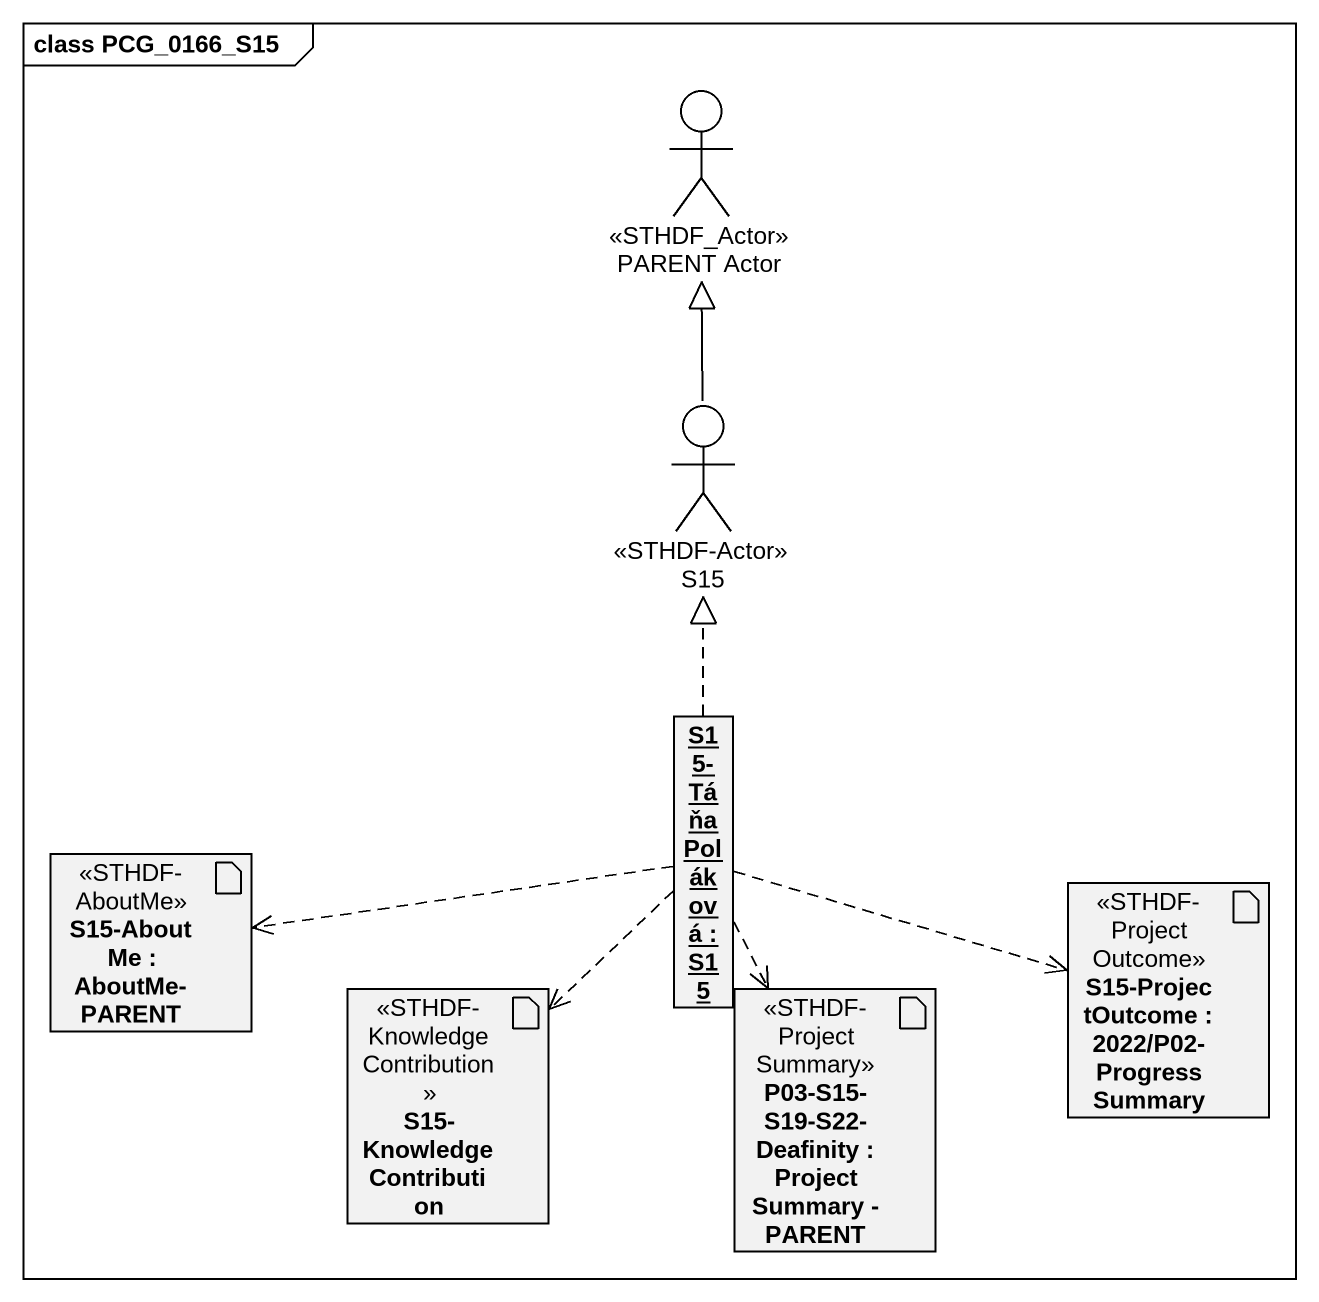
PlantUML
@startuml
mainframe class PCG_0166_S15
allowmixing
hide circle
hide empty members
actor "PARENT Actor" as PARENT_Actor <<STHDF_Actor>>
actor S15 <<STHDF-Actor>>
object "S15-Táňa Poláková : S15" as S15_Táňa_Poláková
artifact "S15-AboutMe : AboutMe-PARENT" as S15_AboutMe <<STHDF-AboutMe>>
artifact "S15-ProjectOutcome : 2022/P02-Progress Summary" as S15_ProjectOutcome <<STHDF-ProjectOutcome>>
artifact "S15-KnowledgeContribution" as S15_KnowledgeContribution <<STHDF-KnowledgeContribution>>
artifact "P03-S15-S19-S22-Deafinity : Project Summary - PARENT" as P03_S15_S19_S22_Deafinity <<STHDF-ProjectSummary>>
S15 -up-|> PARENT_Actor
S15_Táňa_Poláková .up.|> S15
S15_Táňa_Poláková .left.> S15_AboutMe
S15_Táňa_Poláková .right.> S15_ProjectOutcome
S15_Táňa_Poláková ..> S15_KnowledgeContribution
S15_Táňa_Poláková ..> P03_S15_S19_S22_Deafinity
@enduml
